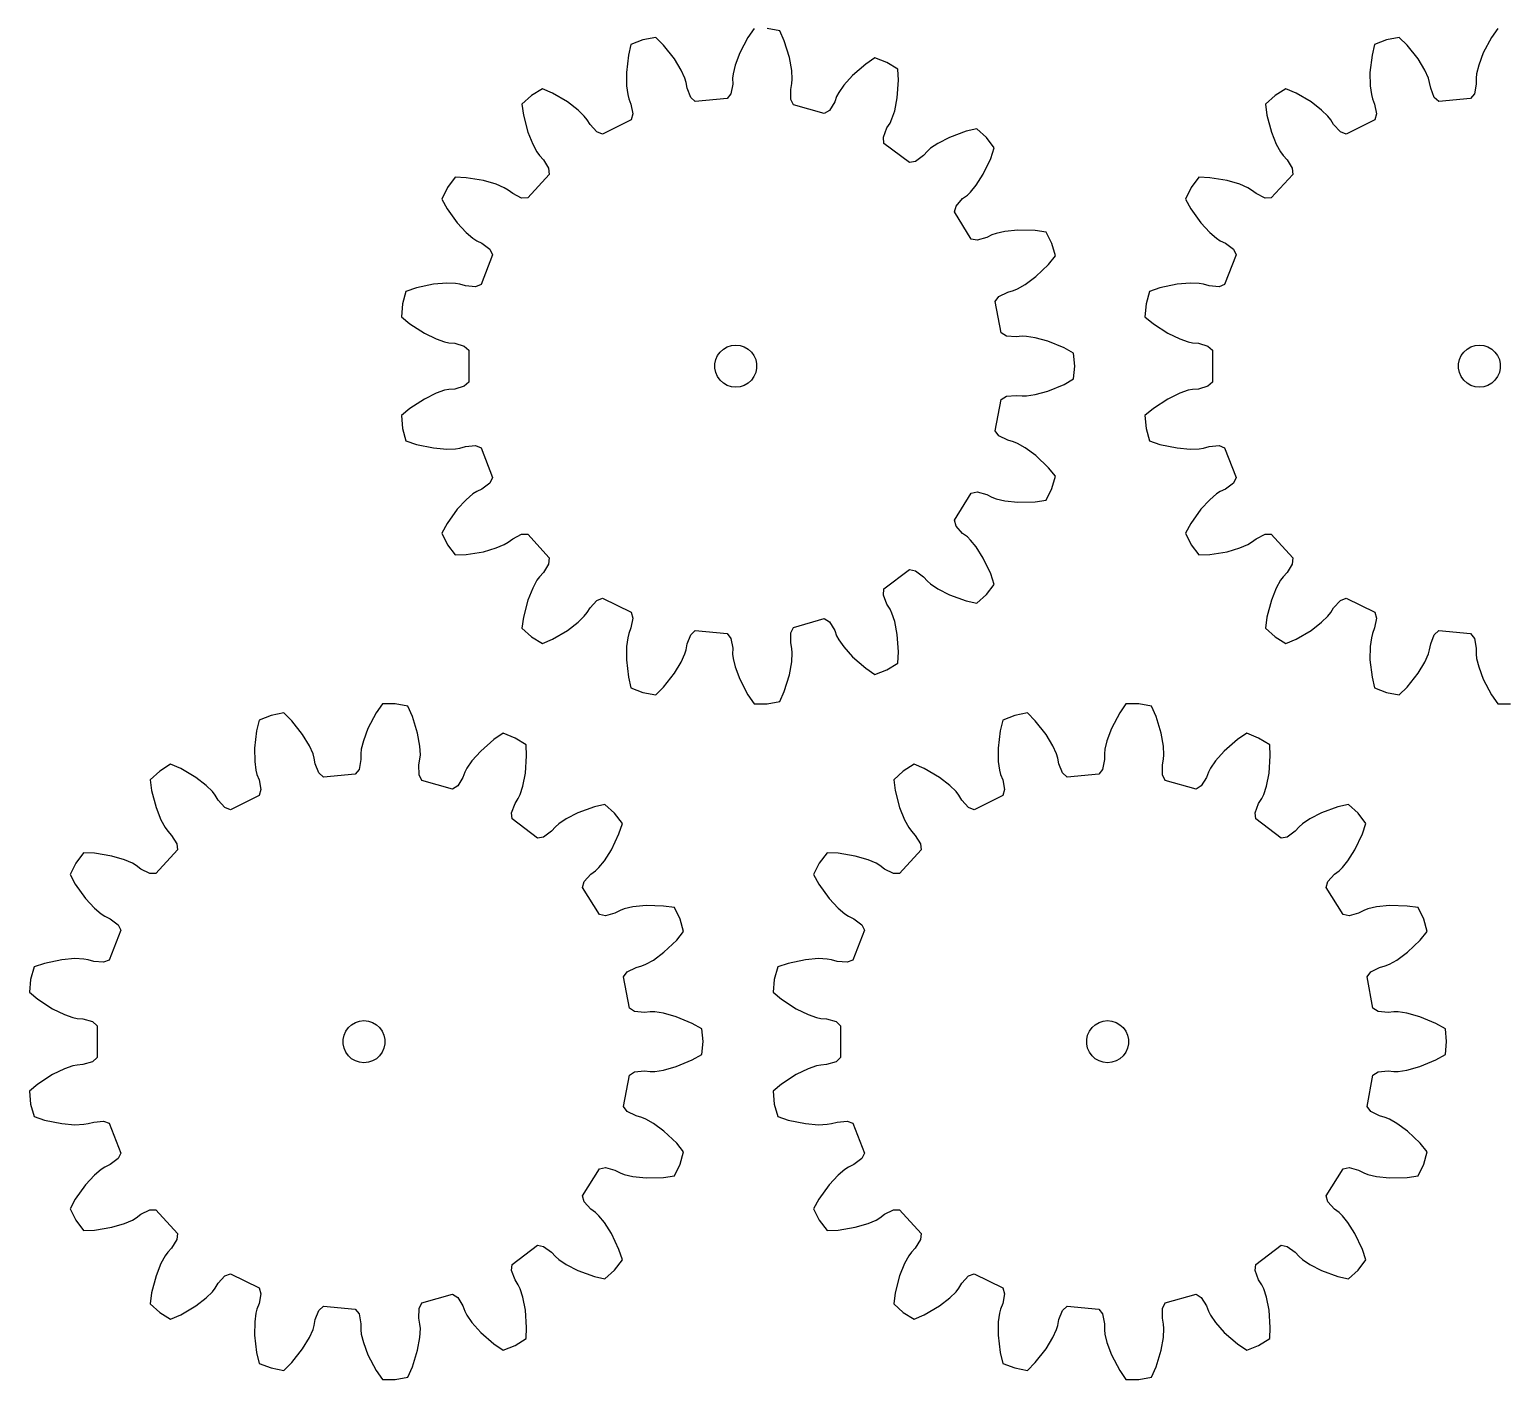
# Model space of a CAD drawing. Extents: x 0 to 207, y 0 to 193.
# Drawn here: x 0 to 105.3, y 0 to 96.3 of the extents above; entities that cross this region are included whole.
import ezdxf

# ---------------------------------------------------------------- set-up
doc = ezdxf.new("R2010")
doc.units = 0

msp = doc.modelspace()

# ---------------------------------------------------------------- linework, layer by layer
for p, q in [((51.71, 96.35), (51.26, 95.71)), ((53.53, 96.18), (52.62, 96.35)), ((53.85, 95.47), (53.53, 96.18)), ((104.76, 96.35), (104.31, 95.71)), ((42.91, 95.2), (42.73, 94.44)), ((43.77, 95.53), (42.91, 95.2)), ((44.68, 95.7), (43.77, 95.53)), ((45.23, 95.15), (44.68, 95.7)), ((46.01, 94.17), (45.23, 95.15)), ((51.26, 95.71), (50.68, 94.6)), ((54.22, 94.27), (53.85, 95.47)), ((95.97, 95.2), (95.79, 94.44)), ((96.83, 95.53), (95.97, 95.2)), ((97.73, 95.7), (96.83, 95.53)), ((98.29, 95.15), (97.73, 95.7)), ((99.07, 94.17), (98.29, 95.15)), ((104.31, 95.71), (103.73, 94.6)), ((42.73, 94.44), (42.59, 93.2)), ((46.5, 93.37), (46.01, 94.17)), ((50.68, 94.6), (50.35, 93.72)), ((54.38, 93.35), (54.22, 94.27)), ((59.67, 93.81), (58.73, 92.99)), ((60.32, 94.25), (59.67, 93.81)), ((61.18, 93.92), (60.32, 94.25)), ((61.96, 93.44), (61.18, 93.92)), ((95.79, 94.44), (95.64, 93.2)), ((99.55, 93.37), (99.07, 94.17)), ((103.73, 94.6), (103.4, 93.72)), ((42.59, 93.2), (42.6, 92.26)), ((46.75, 92.79), (46.5, 93.37)), ((46.85, 92.49), (46.75, 92.79)), ((50.2, 93.11), (50.16, 92.8)), ((50.16, 92.8), (50.17, 92.38)), ((50.35, 93.72), (50.2, 93.11)), ((54.41, 92.72), (54.38, 93.35)), ((54.39, 92.41), (54.41, 92.72)), ((58.73, 92.99), (58.1, 92.29)), ((62, 92.65), (61.96, 93.44)), ((95.64, 93.2), (95.65, 92.26)), ((99.81, 92.79), (99.55, 93.37)), ((99.9, 92.49), (99.81, 92.79)), ((103.25, 93.11), (103.22, 92.8)), ((103.22, 92.8), (103.22, 92.38)), ((103.4, 93.72), (103.25, 93.11)), ((36.6, 92.05), (35.81, 91.57)), ((37.32, 91.74), (36.6, 92.05)), ((38.39, 91.11), (37.32, 91.74)), ((42.6, 92.26), (42.68, 91.63)), ((42.68, 91.63), (42.76, 91.33)), ((46.92, 92.08), (46.85, 92.49)), ((47.18, 91.42), (46.92, 92.08)), ((50.03, 91.69), (49.77, 91.34)), ((50.17, 92.38), (50.03, 91.69)), ((54.31, 92), (54.39, 92.41)), ((54.31, 91.29), (54.31, 92)), ((57.74, 91.78), (57.59, 91.5)), ((58.1, 92.29), (57.74, 91.78)), ((61.91, 91.4), (62, 92.65)), ((89.65, 92.05), (88.87, 91.57)), ((90.37, 91.74), (89.65, 92.05)), ((91.45, 91.11), (90.37, 91.74)), ((95.65, 92.26), (95.74, 91.63)), ((95.74, 91.63), (95.82, 91.33)), ((99.98, 92.08), (99.9, 92.49)), ((100.23, 91.42), (99.98, 92.08)), ((103.09, 91.69), (102.82, 91.34)), ((103.22, 92.38), (103.09, 91.69)), ((35.81, 91.57), (35.13, 90.95)), ((35.13, 90.95), (35.24, 90.17)), ((39.14, 90.53), (38.39, 91.11)), ((42.76, 91.33), (42.91, 90.94)), ((42.91, 90.94), (43.04, 90.25)), ((47.5, 91.13), (47.18, 91.42)), ((49.77, 91.34), (47.5, 91.13)), ((54.51, 90.9), (54.31, 91.29)), ((56.7, 90.27), (54.51, 90.9)), ((57.45, 91.11), (57.07, 90.5)), ((57.59, 91.5), (57.45, 91.11)), ((61.73, 90.48), (61.91, 91.4)), ((88.87, 91.57), (88.19, 90.95)), ((88.19, 90.95), (88.29, 90.17)), ((92.19, 90.53), (91.45, 91.11)), ((95.82, 91.33), (95.97, 90.94)), ((95.97, 90.94), (96.1, 90.25)), ((100.56, 91.13), (100.23, 91.42)), ((102.82, 91.34), (100.56, 91.13)), ((35.24, 90.17), (35.55, 88.96)), ((39.58, 90.09), (39.14, 90.53)), ((39.78, 89.84), (39.58, 90.09)), ((40, 89.49), (39.78, 89.84)), ((42.92, 89.82), (40.88, 88.81)), ((43.04, 90.25), (42.92, 89.82)), ((57.07, 90.5), (56.7, 90.27)), ((61.18, 89.25), (61.4, 89.6)), ((61.4, 89.6), (61.53, 89.89)), ((61.53, 89.89), (61.73, 90.48)), ((88.29, 90.17), (88.61, 88.96)), ((92.64, 90.09), (92.19, 90.53)), ((92.84, 89.84), (92.64, 90.09)), ((93.05, 89.49), (92.84, 89.84)), ((95.98, 89.82), (93.94, 88.81)), ((96.1, 90.25), (95.98, 89.82)), ((35.55, 88.96), (35.9, 88.09)), ((40.47, 88.97), (40, 89.49)), ((40.88, 88.81), (40.47, 88.97)), ((60.92, 88.59), (61.18, 89.25)), ((60.96, 88.15), (60.92, 88.59)), ((65.65, 88.58), (64.81, 88.15)), ((66.82, 89.01), (65.65, 88.58)), ((67.59, 89.18), (66.82, 89.01)), ((68.27, 88.56), (67.59, 89.18)), ((68.82, 87.83), (68.27, 88.56)), ((88.61, 88.96), (88.96, 88.09)), ((93.53, 88.97), (93.05, 89.49)), ((93.94, 88.81), (93.53, 88.97)), ((35.9, 88.09), (36.2, 87.54)), ((36.2, 87.54), (36.39, 87.28)), ((62.78, 86.78), (60.96, 88.15)), ((64.06, 87.59), (63.78, 87.28)), ((64.29, 87.8), (64.06, 87.59)), ((64.81, 88.15), (64.29, 87.8)), ((68.58, 87.08), (68.82, 87.83)), ((88.96, 88.09), (89.26, 87.54)), ((89.26, 87.54), (89.44, 87.28)), ((36.39, 87.28), (36.67, 86.98)), ((36.67, 86.98), (37.04, 86.38)), ((37.04, 86.38), (37.08, 85.94)), ((63.21, 86.86), (62.78, 86.78)), ((63.78, 87.28), (63.21, 86.86)), ((68.05, 85.95), (68.58, 87.08)), ((89.44, 87.28), (89.73, 86.98)), ((89.73, 86.98), (90.1, 86.38)), ((90.1, 86.38), (90.14, 85.94)), ((30.38, 85.73), (29.82, 85)), ((31.16, 85.7), (30.38, 85.73)), ((32.4, 85.5), (31.16, 85.7)), ((33.3, 85.23), (32.4, 85.5)), ((37.08, 85.94), (35.55, 84.26)), ((67.54, 85.16), (68.05, 85.95)), ((83.43, 85.73), (82.88, 85)), ((84.22, 85.7), (83.43, 85.73)), ((85.45, 85.5), (84.22, 85.7)), ((86.35, 85.23), (85.45, 85.5)), ((90.14, 85.94), (88.6, 84.26)), ((29.82, 85), (29.41, 84.18)), ((33.87, 84.98), (33.3, 85.23)), ((34.15, 84.82), (33.87, 84.98)), ((34.48, 84.57), (34.15, 84.82)), ((35.11, 84.25), (34.48, 84.57)), ((35.55, 84.26), (35.11, 84.25)), ((66.58, 84.21), (66.92, 84.46)), ((66.92, 84.46), (67.15, 84.67)), ((67.15, 84.67), (67.54, 85.16)), ((82.88, 85), (82.47, 84.18)), ((86.93, 84.98), (86.35, 85.23)), ((87.2, 84.82), (86.93, 84.98)), ((87.53, 84.57), (87.2, 84.82)), ((88.17, 84.25), (87.53, 84.57)), ((88.6, 84.26), (88.17, 84.25)), ((29.41, 84.18), (29.79, 83.49)), ((29.79, 83.49), (30.52, 82.48)), ((65.99, 83.26), (66.11, 83.68)), ((67.19, 81.32), (65.99, 83.26)), ((66.11, 83.68), (66.58, 84.21)), ((82.47, 84.18), (82.85, 83.49)), ((82.85, 83.49), (83.58, 82.48)), ((30.52, 82.48), (31.16, 81.79)), ((83.58, 82.48), (84.22, 81.79)), ((31.16, 81.79), (31.64, 81.38)), ((31.64, 81.38), (31.91, 81.21)), ((31.91, 81.21), (32.28, 81.03)), ((67.62, 81.24), (67.19, 81.32)), ((68.3, 81.43), (67.62, 81.24)), ((68.67, 81.62), (68.3, 81.43)), ((68.97, 81.73), (68.67, 81.62)), ((69.58, 81.87), (68.97, 81.73)), ((70.51, 81.97), (69.58, 81.87)), ((71.76, 81.94), (70.51, 81.97)), ((72.54, 81.83), (71.76, 81.94)), ((72.95, 81), (72.54, 81.83)), ((84.22, 81.79), (84.7, 81.38)), ((84.7, 81.38), (84.96, 81.21)), ((84.96, 81.21), (85.34, 81.03)), ((33.04, 80.21), (32.22, 78.08)), ((32.28, 81.03), (32.85, 80.6)), ((32.85, 80.6), (33.04, 80.21)), ((72.7, 79.51), (73.2, 80.12)), ((73.2, 80.12), (72.95, 81)), ((86.1, 80.21), (85.27, 78.08)), ((85.34, 81.03), (85.9, 80.6)), ((85.9, 80.6), (86.1, 80.21)), ((71.8, 78.65), (72.7, 79.51)), ((28.83, 78.1), (27.61, 77.85)), ((29.77, 78.18), (28.83, 78.1)), ((30.39, 78.16), (29.77, 78.18)), ((30.71, 78.11), (30.39, 78.16)), ((31.11, 77.99), (30.71, 78.11)), ((31.81, 77.92), (31.11, 77.99)), ((32.22, 78.08), (31.81, 77.92)), ((70.5, 77.78), (71.04, 78.09)), ((71.04, 78.09), (71.8, 78.65)), ((81.89, 78.1), (80.66, 77.85)), ((82.82, 78.18), (81.89, 78.1)), ((83.45, 78.16), (82.82, 78.18)), ((83.76, 78.11), (83.45, 78.16)), ((84.16, 77.99), (83.76, 78.11)), ((84.87, 77.92), (84.16, 77.99)), ((85.27, 78.08), (84.87, 77.92)), ((26.86, 77.59), (26.61, 76.71)), ((27.61, 77.85), (26.86, 77.59)), ((68.91, 76.88), (69.17, 77.24)), ((69.33, 74.65), (68.91, 76.88)), ((69.17, 77.24), (69.8, 77.55)), ((69.8, 77.55), (70.21, 77.66)), ((70.21, 77.66), (70.5, 77.78)), ((79.92, 77.59), (79.67, 76.71)), ((80.66, 77.85), (79.92, 77.59)), ((26.61, 76.71), (26.53, 75.79)), ((79.67, 76.71), (79.58, 75.79)), ((26.53, 75.79), (27.13, 75.29)), ((27.13, 75.29), (28.18, 74.61)), ((79.58, 75.79), (80.19, 75.29)), ((80.19, 75.29), (81.23, 74.61)), ((28.18, 74.61), (29.02, 74.2)), ((29.02, 74.2), (29.62, 73.99)), ((29.62, 73.99), (29.93, 73.93)), ((29.93, 73.93), (30.34, 73.9)), ((30.34, 73.9), (31.02, 73.7)), ((49.78, 73.64), (50.08, 73.73)), ((50.08, 73.73), (50.39, 73.77)), ((50.39, 73.77), (50.7, 73.73)), ((50.7, 73.73), (51, 73.64)), ((69.7, 74.41), (69.33, 74.65)), ((70.4, 74.35), (69.7, 74.41)), ((70.82, 74.39), (70.4, 74.35)), ((71.13, 74.38), (70.82, 74.39)), ((71.75, 74.29), (71.13, 74.38)), ((72.66, 74.04), (71.75, 74.29)), ((73.82, 73.57), (72.66, 74.04)), ((81.23, 74.61), (82.08, 74.2)), ((82.08, 74.2), (82.67, 73.99)), ((82.67, 73.99), (82.98, 73.93)), ((82.98, 73.93), (83.4, 73.9)), ((83.4, 73.9), (84.08, 73.7)), ((102.84, 73.64), (103.14, 73.73)), ((103.14, 73.73), (103.45, 73.77)), ((103.45, 73.77), (103.76, 73.73)), ((103.76, 73.73), (104.06, 73.64)), ((31.02, 73.7), (31.34, 73.4)), ((31.34, 73.4), (31.34, 71.13)), ((48.9, 72.42), (48.97, 72.73)), ((48.97, 72.73), (49.09, 73.02)), ((49.09, 73.02), (49.28, 73.27)), ((49.28, 73.27), (49.51, 73.48)), ((49.51, 73.48), (49.78, 73.64)), ((51, 73.64), (51.27, 73.48)), ((51.27, 73.48), (51.51, 73.27)), ((51.51, 73.27), (51.69, 73.02)), ((51.69, 73.02), (51.82, 72.73)), ((51.82, 72.73), (51.88, 72.42)), ((74.5, 73.18), (73.82, 73.57)), ((74.58, 72.27), (74.5, 73.18)), ((84.08, 73.7), (84.4, 73.4)), ((84.4, 73.4), (84.4, 71.13)), ((101.96, 72.42), (102.02, 72.73)), ((102.02, 72.73), (102.15, 73.02)), ((102.15, 73.02), (102.33, 73.27)), ((102.33, 73.27), (102.57, 73.48)), ((102.57, 73.48), (102.84, 73.64)), ((104.06, 73.64), (104.33, 73.48)), ((104.33, 73.48), (104.56, 73.27)), ((104.56, 73.27), (104.75, 73.02)), ((104.75, 73.02), (104.88, 72.73)), ((104.88, 72.73), (104.94, 72.42)), ((48.9, 72.11), (48.9, 72.42)), ((48.97, 71.8), (48.9, 72.11)), ((49.09, 71.52), (48.97, 71.8)), ((51.82, 71.8), (51.69, 71.52)), ((51.88, 72.11), (51.82, 71.8)), ((51.88, 72.42), (51.88, 72.11)), ((74.5, 71.35), (74.58, 72.27)), ((101.96, 72.11), (101.96, 72.42)), ((102.02, 71.8), (101.96, 72.11)), ((102.15, 71.52), (102.02, 71.8)), ((104.88, 71.8), (104.75, 71.52)), ((104.94, 72.11), (104.88, 71.8)), ((104.94, 72.42), (104.94, 72.11)), ((29.93, 70.6), (29.62, 70.54)), ((30.34, 70.63), (29.93, 70.6)), ((31.02, 70.83), (30.34, 70.63)), ((31.34, 71.13), (31.02, 70.83)), ((49.28, 71.26), (49.09, 71.52)), ((49.51, 71.05), (49.28, 71.26)), ((49.78, 70.89), (49.51, 71.05)), ((50.08, 70.8), (49.78, 70.89)), ((50.39, 70.77), (50.08, 70.8)), ((50.7, 70.8), (50.39, 70.77)), ((51, 70.89), (50.7, 70.8)), ((51.27, 71.05), (51, 70.89)), ((51.51, 71.26), (51.27, 71.05)), ((51.69, 71.52), (51.51, 71.26)), ((72.66, 70.49), (73.82, 70.96)), ((73.82, 70.96), (74.5, 71.35)), ((82.98, 70.6), (82.67, 70.54)), ((83.4, 70.63), (82.98, 70.6)), ((84.08, 70.83), (83.4, 70.63)), ((84.4, 71.13), (84.08, 70.83)), ((102.33, 71.26), (102.15, 71.52)), ((102.57, 71.05), (102.33, 71.26)), ((102.84, 70.89), (102.57, 71.05)), ((103.14, 70.8), (102.84, 70.89)), ((103.45, 70.77), (103.14, 70.8)), ((103.76, 70.8), (103.45, 70.77)), ((104.06, 70.89), (103.76, 70.8)), ((104.33, 71.05), (104.06, 70.89)), ((104.56, 71.26), (104.33, 71.05)), ((104.75, 71.52), (104.56, 71.26)), ((28.18, 69.92), (27.13, 69.24)), ((29.02, 70.33), (28.18, 69.92)), ((29.62, 70.54), (29.02, 70.33)), ((68.91, 67.65), (69.33, 69.88)), ((69.33, 69.88), (69.7, 70.12)), ((69.7, 70.12), (70.4, 70.18)), ((70.4, 70.18), (70.82, 70.14)), ((70.82, 70.14), (71.13, 70.15)), ((71.13, 70.15), (71.75, 70.24)), ((71.75, 70.24), (72.66, 70.49)), ((81.23, 69.92), (80.19, 69.24)), ((82.08, 70.33), (81.23, 69.92)), ((82.67, 70.54), (82.08, 70.33)), ((27.13, 69.24), (26.53, 68.74)), ((26.53, 68.74), (26.61, 67.82)), ((80.19, 69.24), (79.58, 68.74)), ((79.58, 68.74), (79.67, 67.82)), ((26.61, 67.82), (26.86, 66.94)), ((69.17, 67.29), (68.91, 67.65)), ((79.67, 67.82), (79.92, 66.94)), ((26.86, 66.94), (27.61, 66.68)), ((27.61, 66.68), (28.83, 66.43)), ((28.83, 66.43), (29.77, 66.35)), ((29.77, 66.35), (30.39, 66.37)), ((30.39, 66.37), (30.71, 66.42)), ((30.71, 66.42), (31.11, 66.54)), ((31.11, 66.54), (31.81, 66.61)), ((31.81, 66.61), (32.22, 66.45)), ((32.22, 66.45), (33.04, 64.32)), ((69.8, 66.98), (69.17, 67.29)), ((70.21, 66.87), (69.8, 66.98)), ((70.5, 66.75), (70.21, 66.87)), ((71.04, 66.44), (70.5, 66.75)), ((71.8, 65.88), (71.04, 66.44)), ((79.92, 66.94), (80.66, 66.68)), ((80.66, 66.68), (81.89, 66.43)), ((81.89, 66.43), (82.82, 66.35)), ((82.82, 66.35), (83.45, 66.37)), ((83.45, 66.37), (83.76, 66.42)), ((83.76, 66.42), (84.16, 66.54)), ((84.16, 66.54), (84.87, 66.61)), ((84.87, 66.61), (85.27, 66.45)), ((85.27, 66.45), (86.1, 64.32)), ((72.7, 65.02), (71.8, 65.88)), ((33.04, 64.32), (32.85, 63.93)), ((73.2, 64.41), (72.7, 65.02)), ((72.95, 63.53), (73.2, 64.41)), ((86.1, 64.32), (85.9, 63.93)), ((31.91, 63.32), (31.64, 63.15)), ((32.28, 63.5), (31.91, 63.32)), ((32.85, 63.93), (32.28, 63.5)), ((65.99, 61.27), (67.19, 63.21)), ((67.19, 63.21), (67.62, 63.29)), ((67.62, 63.29), (68.3, 63.1)), ((72.54, 62.7), (72.95, 63.53)), ((84.96, 63.32), (84.7, 63.15)), ((85.34, 63.5), (84.96, 63.32)), ((85.9, 63.93), (85.34, 63.5)), ((31.16, 62.74), (30.52, 62.06)), ((31.64, 63.15), (31.16, 62.74)), ((68.3, 63.1), (68.67, 62.91)), ((68.67, 62.91), (68.97, 62.8)), ((68.97, 62.8), (69.58, 62.66)), ((69.58, 62.66), (70.51, 62.56)), ((70.51, 62.56), (71.76, 62.59)), ((71.76, 62.59), (72.54, 62.7)), ((84.22, 62.74), (83.58, 62.06)), ((84.7, 63.15), (84.22, 62.74)), ((30.52, 62.06), (29.79, 61.04)), ((66.11, 60.85), (65.99, 61.27)), ((83.58, 62.06), (82.85, 61.04)), ((29.79, 61.04), (29.41, 60.35)), ((29.41, 60.35), (29.82, 59.53)), ((34.48, 59.96), (35.11, 60.28)), ((35.11, 60.28), (35.55, 60.27)), ((35.55, 60.27), (37.08, 58.59)), ((66.58, 60.32), (66.11, 60.85)), ((66.92, 60.08), (66.58, 60.32)), ((67.15, 59.86), (66.92, 60.08)), ((82.85, 61.04), (82.47, 60.35)), ((82.47, 60.35), (82.88, 59.53)), ((87.53, 59.96), (88.17, 60.28)), ((88.17, 60.28), (88.6, 60.27)), ((88.6, 60.27), (90.14, 58.59)), ((29.82, 59.53), (30.38, 58.8)), ((31.16, 58.83), (32.4, 59.03)), ((32.4, 59.03), (33.3, 59.3)), ((33.3, 59.3), (33.87, 59.55)), ((33.87, 59.55), (34.15, 59.71)), ((34.15, 59.71), (34.48, 59.96)), ((67.54, 59.37), (67.15, 59.86)), ((68.05, 58.58), (67.54, 59.37)), ((82.88, 59.53), (83.43, 58.8)), ((84.22, 58.83), (85.45, 59.03)), ((85.45, 59.03), (86.35, 59.3)), ((86.35, 59.3), (86.93, 59.55)), ((86.93, 59.55), (87.2, 59.71)), ((87.2, 59.71), (87.53, 59.96)), ((30.38, 58.8), (31.16, 58.83)), ((37.04, 58.15), (36.67, 57.55)), ((37.08, 58.59), (37.04, 58.15)), ((68.58, 57.45), (68.05, 58.58)), ((83.43, 58.8), (84.22, 58.83)), ((90.1, 58.15), (89.73, 57.55)), ((90.14, 58.59), (90.1, 58.15)), ((36.2, 56.99), (35.9, 56.44)), ((36.39, 57.25), (36.2, 56.99)), ((36.67, 57.55), (36.39, 57.25)), ((60.96, 56.38), (62.78, 57.75)), ((62.78, 57.75), (63.21, 57.67)), ((63.21, 57.67), (63.78, 57.25)), ((63.78, 57.25), (64.06, 56.94)), ((64.06, 56.94), (64.29, 56.73)), ((68.82, 56.7), (68.58, 57.45)), ((89.26, 56.99), (88.96, 56.44)), ((89.44, 57.25), (89.26, 56.99)), ((89.73, 57.55), (89.44, 57.25)), ((35.9, 56.44), (35.55, 55.57)), ((60.92, 55.94), (60.96, 56.38)), ((61.18, 55.28), (60.92, 55.94)), ((64.29, 56.73), (64.81, 56.38)), ((64.81, 56.38), (65.65, 55.95)), ((65.65, 55.95), (66.82, 55.52)), ((67.59, 55.35), (68.27, 55.97)), ((68.27, 55.97), (68.82, 56.7)), ((88.96, 56.44), (88.61, 55.57)), ((35.55, 55.57), (35.24, 54.36)), ((39.78, 54.69), (40, 55.04)), ((40, 55.04), (40.47, 55.56)), ((40.47, 55.56), (40.88, 55.72)), ((40.88, 55.72), (42.92, 54.71)), ((61.4, 54.93), (61.18, 55.28)), ((61.53, 54.64), (61.4, 54.93)), ((66.82, 55.52), (67.59, 55.35)), ((88.61, 55.57), (88.29, 54.36)), ((92.84, 54.69), (93.05, 55.04)), ((93.05, 55.04), (93.53, 55.56)), ((93.53, 55.56), (93.94, 55.72)), ((93.94, 55.72), (95.98, 54.71)), ((35.24, 54.36), (35.13, 53.58)), ((38.39, 53.42), (39.14, 54)), ((39.14, 54), (39.58, 54.44)), ((39.58, 54.44), (39.78, 54.69)), ((43.04, 54.28), (42.91, 53.59)), ((42.92, 54.71), (43.04, 54.28)), ((54.51, 53.63), (56.7, 54.26)), ((56.7, 54.26), (57.07, 54.03)), ((57.07, 54.03), (57.45, 53.42)), ((61.73, 54.05), (61.53, 54.64)), ((61.91, 53.13), (61.73, 54.05)), ((88.29, 54.36), (88.19, 53.58)), ((91.45, 53.42), (92.19, 54)), ((92.19, 54), (92.64, 54.44)), ((92.64, 54.44), (92.84, 54.69)), ((96.1, 54.28), (95.97, 53.59)), ((95.98, 54.71), (96.1, 54.28)), ((35.13, 53.58), (35.81, 52.96)), ((35.81, 52.96), (36.6, 52.48)), ((36.6, 52.48), (37.32, 52.79)), ((37.32, 52.79), (38.39, 53.42)), ((42.68, 52.9), (42.6, 52.27)), ((42.76, 53.2), (42.68, 52.9)), ((42.91, 53.59), (42.76, 53.2)), ((46.92, 52.45), (47.18, 53.11)), ((47.18, 53.11), (47.5, 53.4)), ((47.5, 53.4), (49.77, 53.19)), ((49.77, 53.19), (50.03, 52.84)), ((50.03, 52.84), (50.17, 52.15)), ((54.31, 53.24), (54.51, 53.63)), ((54.31, 52.53), (54.31, 53.24)), ((57.45, 53.42), (57.59, 53.03)), ((57.59, 53.03), (57.74, 52.75)), ((57.74, 52.75), (58.1, 52.24)), ((62, 51.88), (61.91, 53.13)), ((88.19, 53.58), (88.87, 52.96)), ((88.87, 52.96), (89.65, 52.48)), ((89.65, 52.48), (90.37, 52.79)), ((90.37, 52.79), (91.45, 53.42)), ((95.74, 52.9), (95.65, 52.27)), ((95.82, 53.2), (95.74, 52.9)), ((95.97, 53.59), (95.82, 53.2)), ((99.98, 52.45), (100.23, 53.11)), ((100.23, 53.11), (100.56, 53.4)), ((100.56, 53.4), (102.82, 53.19)), ((102.82, 53.19), (103.09, 52.84)), ((103.09, 52.84), (103.22, 52.15)), ((42.6, 52.27), (42.59, 51.33)), ((46.5, 51.16), (46.75, 51.74)), ((46.75, 51.74), (46.85, 52.04)), ((46.85, 52.04), (46.92, 52.45)), ((50.17, 52.15), (50.16, 51.73)), ((50.16, 51.73), (50.2, 51.42)), ((54.39, 52.12), (54.31, 52.53)), ((54.38, 51.18), (54.41, 51.81)), ((54.41, 51.81), (54.39, 52.12)), ((58.1, 52.24), (58.73, 51.54)), ((61.96, 51.09), (62, 51.88)), ((95.65, 52.27), (95.64, 51.33)), ((99.55, 51.16), (99.81, 51.74)), ((99.81, 51.74), (99.9, 52.04)), ((99.9, 52.04), (99.98, 52.45)), ((103.22, 52.15), (103.22, 51.73)), ((103.22, 51.73), (103.25, 51.42)), ((42.59, 51.33), (42.73, 50.09)), ((46.01, 50.36), (46.5, 51.16)), ((50.2, 51.42), (50.35, 50.81)), ((50.35, 50.81), (50.68, 49.93)), ((54.22, 50.26), (54.38, 51.18)), ((58.73, 51.54), (59.67, 50.72)), ((59.67, 50.72), (60.32, 50.28)), ((60.32, 50.28), (61.18, 50.61)), ((61.18, 50.61), (61.96, 51.09)), ((95.64, 51.33), (95.79, 50.09)), ((99.07, 50.36), (99.55, 51.16)), ((103.25, 51.42), (103.4, 50.81)), ((103.4, 50.81), (103.73, 49.93)), ((42.73, 50.09), (42.91, 49.33)), ((45.23, 49.38), (46.01, 50.36)), ((50.68, 49.93), (51.26, 48.82)), ((53.85, 49.06), (54.22, 50.26)), ((95.79, 50.09), (95.97, 49.33)), ((98.29, 49.38), (99.07, 50.36)), ((103.73, 49.93), (104.31, 48.82)), ((42.91, 49.33), (43.77, 49)), ((43.77, 49), (44.68, 48.83)), ((44.68, 48.83), (45.23, 49.38)), ((51.26, 48.82), (51.71, 48.18)), ((53.53, 48.35), (53.85, 49.06)), ((95.97, 49.33), (96.83, 49)), ((96.83, 49), (97.73, 48.83)), ((97.73, 48.83), (98.29, 49.38)), ((104.31, 48.82), (104.76, 48.18)), ((18.15, 47.53), (17.24, 47.36)), ((18.71, 46.97), (18.15, 47.53)), ((24.73, 47.53), (24.15, 46.42)), ((25.18, 48.18), (24.73, 47.53)), ((26.1, 48.18), (25.18, 48.18)), ((27, 48.01), (26.1, 48.18)), ((27.32, 47.29), (27, 48.01)), ((51.71, 48.18), (52.62, 48.18)), ((52.62, 48.18), (53.53, 48.35)), ((71.2, 47.53), (70.3, 47.36)), ((71.76, 46.97), (71.2, 47.53)), ((77.79, 47.53), (77.2, 46.42)), ((78.23, 48.18), (77.79, 47.53)), ((79.15, 48.18), (78.23, 48.18)), ((80.06, 48.01), (79.15, 48.18)), ((80.38, 47.29), (80.06, 48.01)), ((104.76, 48.18), (105.68, 48.18)), ((16.39, 47.02), (16.2, 46.26)), ((17.24, 47.36), (16.39, 47.02)), ((19.48, 45.99), (18.71, 46.97)), ((24.15, 46.42), (23.82, 45.55)), ((27.69, 46.1), (27.32, 47.29)), ((69.44, 47.02), (69.26, 46.26)), ((70.3, 47.36), (69.44, 47.02)), ((72.54, 45.99), (71.76, 46.97)), ((77.2, 46.42), (76.87, 45.55)), ((80.75, 46.1), (80.38, 47.29)), ((16.2, 46.26), (16.06, 45.02)), ((19.97, 45.19), (19.48, 45.99)), ((23.82, 45.55), (23.67, 44.94)), ((27.85, 45.17), (27.69, 46.1)), ((33.14, 45.64), (32.2, 44.81)), ((33.79, 46.08), (33.14, 45.64)), ((34.65, 45.74), (33.79, 46.08)), ((35.43, 45.26), (34.65, 45.74)), ((69.26, 46.26), (69.12, 45.02)), ((73.02, 45.19), (72.54, 45.99)), ((76.87, 45.55), (76.73, 44.94)), ((80.91, 45.17), (80.75, 46.1)), ((86.2, 45.64), (85.25, 44.81)), ((86.85, 46.08), (86.2, 45.64)), ((87.7, 45.74), (86.85, 46.08)), ((88.49, 45.26), (87.7, 45.74)), ((16.06, 45.02), (16.07, 44.08)), ((20.23, 44.62), (19.97, 45.19)), ((20.32, 44.31), (20.23, 44.62)), ((20.39, 43.9), (20.32, 44.31)), ((23.67, 44.94), (23.63, 44.62)), ((23.63, 44.62), (23.64, 44.21)), ((27.89, 44.55), (27.85, 45.17)), ((27.86, 44.23), (27.89, 44.55)), ((32.2, 44.81), (31.57, 44.11)), ((35.38, 43.23), (35.47, 44.48)), ((35.47, 44.48), (35.43, 45.26)), ((69.12, 45.02), (69.12, 44.08)), ((73.28, 44.62), (73.02, 45.19)), ((73.37, 44.31), (73.28, 44.62)), ((73.45, 43.9), (73.37, 44.31)), ((76.73, 44.94), (76.69, 44.62)), ((76.69, 44.62), (76.69, 44.21)), ((80.94, 44.55), (80.91, 45.17)), ((80.92, 44.23), (80.94, 44.55)), ((85.25, 44.81), (84.63, 44.11)), ((88.44, 43.23), (88.53, 44.48)), ((88.53, 44.48), (88.49, 45.26)), ((9.29, 43.39), (8.61, 42.77)), ((10.07, 43.88), (9.29, 43.39)), ((10.79, 43.56), (10.07, 43.88)), ((11.86, 42.93), (10.79, 43.56)), ((16.07, 44.08), (16.15, 43.46)), ((16.15, 43.46), (16.23, 43.15)), ((20.65, 43.25), (20.39, 43.9)), ((20.97, 42.95), (20.65, 43.25)), ((23.51, 43.51), (23.24, 43.16)), ((23.64, 44.21), (23.51, 43.51)), ((27.78, 43.82), (27.86, 44.23)), ((27.79, 43.11), (27.78, 43.82)), ((31.07, 43.32), (30.92, 42.93)), ((31.21, 43.6), (31.07, 43.32)), ((31.57, 44.11), (31.21, 43.6)), ((35.2, 42.31), (35.38, 43.23)), ((62.34, 43.39), (61.66, 42.77)), ((63.12, 43.88), (62.34, 43.39)), ((63.84, 43.56), (63.12, 43.88)), ((64.92, 42.93), (63.84, 43.56)), ((69.12, 44.08), (69.21, 43.46)), ((69.21, 43.46), (69.29, 43.15)), ((73.7, 43.25), (73.45, 43.9)), ((74.03, 42.95), (73.7, 43.25)), ((76.56, 43.51), (76.3, 43.16)), ((76.69, 44.21), (76.56, 43.51)), ((80.84, 43.82), (80.92, 44.23)), ((80.84, 43.11), (80.84, 43.82)), ((84.12, 43.32), (83.98, 42.93)), ((84.27, 43.6), (84.12, 43.32)), ((84.63, 44.11), (84.27, 43.6)), ((88.26, 42.31), (88.44, 43.23)), ((8.61, 42.77), (8.71, 42)), ((12.61, 42.36), (11.86, 42.93)), ((13.06, 41.92), (12.61, 42.36)), ((16.23, 43.15), (16.39, 42.76)), ((16.39, 42.76), (16.51, 42.07)), ((23.24, 43.16), (20.97, 42.95)), ((27.98, 42.72), (27.79, 43.11)), ((30.17, 42.1), (27.98, 42.72)), ((30.55, 42.33), (30.17, 42.1)), ((30.92, 42.93), (30.55, 42.33)), ((35, 41.71), (35.2, 42.31)), ((61.66, 42.77), (61.77, 42)), ((65.66, 42.36), (64.92, 42.93)), ((66.11, 41.92), (65.66, 42.36)), ((69.29, 43.15), (69.44, 42.76)), ((69.44, 42.76), (69.57, 42.07)), ((76.3, 43.16), (74.03, 42.95)), ((81.04, 42.72), (80.84, 43.11)), ((83.23, 42.1), (81.04, 42.72)), ((83.6, 42.33), (83.23, 42.1)), ((83.98, 42.93), (83.6, 42.33)), ((88.06, 41.71), (88.26, 42.31)), ((8.71, 42), (9.03, 40.79)), ((13.25, 41.67), (13.06, 41.92)), ((13.47, 41.31), (13.25, 41.67)), ((13.94, 40.79), (13.47, 41.31)), ((16.39, 41.65), (14.35, 40.63)), ((16.51, 42.07), (16.39, 41.65)), ((34.39, 40.41), (34.65, 41.07)), ((34.65, 41.07), (34.87, 41.42)), ((34.87, 41.42), (35, 41.71)), ((61.77, 42), (62.08, 40.79)), ((66.31, 41.67), (66.11, 41.92)), ((66.52, 41.31), (66.31, 41.67)), ((67, 40.79), (66.52, 41.31)), ((69.45, 41.65), (67.41, 40.63)), ((69.57, 42.07), (69.45, 41.65)), ((87.45, 40.41), (87.7, 41.07)), ((87.7, 41.07), (87.93, 41.42)), ((87.93, 41.42), (88.06, 41.71)), ((9.03, 40.79), (9.37, 39.91)), ((14.35, 40.63), (13.94, 40.79)), ((34.44, 39.98), (34.39, 40.41)), ((39.12, 40.4), (38.29, 39.98)), ((40.3, 40.83), (39.12, 40.4)), ((41.06, 41.01), (40.3, 40.83)), ((41.74, 40.39), (41.06, 41.01)), ((42.3, 39.65), (41.74, 40.39)), ((62.08, 40.79), (62.43, 39.91)), ((67.41, 40.63), (67, 40.79)), ((87.49, 39.98), (87.45, 40.41)), ((92.18, 40.4), (91.34, 39.98)), ((93.35, 40.83), (92.18, 40.4)), ((94.12, 41.01), (93.35, 40.83)), ((94.8, 40.39), (94.12, 41.01)), ((95.35, 39.65), (94.8, 40.39)), ((9.37, 39.91), (9.68, 39.36)), ((9.68, 39.36), (9.86, 39.11)), ((9.86, 39.11), (10.14, 38.8)), ((36.25, 38.6), (34.44, 39.98)), ((37.25, 39.11), (36.68, 38.68)), ((37.53, 39.42), (37.25, 39.11)), ((37.77, 39.63), (37.53, 39.42)), ((38.29, 39.98), (37.77, 39.63)), ((42.05, 38.91), (42.3, 39.65)), ((62.43, 39.91), (62.73, 39.36)), ((62.73, 39.36), (62.92, 39.11)), ((62.92, 39.11), (63.2, 38.8)), ((89.31, 38.6), (87.49, 39.98)), ((90.31, 39.11), (89.74, 38.68)), ((90.58, 39.42), (90.31, 39.11)), ((90.82, 39.63), (90.58, 39.42)), ((91.34, 39.98), (90.82, 39.63)), ((95.11, 38.91), (95.35, 39.65)), ((10.14, 38.8), (10.52, 38.2)), ((10.52, 38.2), (10.55, 37.76)), ((36.68, 38.68), (36.25, 38.6)), ((41.52, 37.78), (42.05, 38.91)), ((63.2, 38.8), (63.57, 38.2)), ((63.57, 38.2), (63.61, 37.76)), ((89.74, 38.68), (89.31, 38.6)), ((94.57, 37.78), (95.11, 38.91)), ((3.85, 37.56), (3.3, 36.82)), ((4.64, 37.53), (3.85, 37.56)), ((5.87, 37.32), (4.64, 37.53)), ((6.77, 37.06), (5.87, 37.32)), ((7.35, 36.81), (6.77, 37.06)), ((10.55, 37.76), (9.02, 36.08)), ((40.62, 36.5), (41.02, 36.98)), ((41.02, 36.98), (41.52, 37.78)), ((56.91, 37.56), (56.35, 36.82)), ((57.69, 37.53), (56.91, 37.56)), ((58.92, 37.32), (57.69, 37.53)), ((59.83, 37.06), (58.92, 37.32)), ((60.4, 36.81), (59.83, 37.06)), ((63.61, 37.76), (62.08, 36.08)), ((93.67, 36.5), (94.07, 36.98)), ((94.07, 36.98), (94.57, 37.78)), ((3.3, 36.82), (2.89, 36)), ((2.89, 36), (3.26, 35.31)), ((7.62, 36.65), (7.35, 36.81)), ((7.95, 36.39), (7.62, 36.65)), ((8.58, 36.08), (7.95, 36.39)), ((9.02, 36.08), (8.58, 36.08)), ((39.58, 35.51), (40.05, 36.03)), ((40.05, 36.03), (40.39, 36.28)), ((40.39, 36.28), (40.62, 36.5)), ((56.35, 36.82), (55.94, 36)), ((55.94, 36), (56.32, 35.31)), ((60.67, 36.65), (60.4, 36.81)), ((61, 36.39), (60.67, 36.65)), ((61.64, 36.08), (61, 36.39)), ((62.08, 36.08), (61.64, 36.08)), ((92.64, 35.51), (93.11, 36.03)), ((93.11, 36.03), (93.45, 36.28)), ((93.45, 36.28), (93.67, 36.5)), ((3.26, 35.31), (4, 34.3)), ((39.46, 35.08), (39.58, 35.51)), ((40.66, 33.15), (39.46, 35.08)), ((56.32, 35.31), (57.05, 34.3)), ((92.52, 35.08), (92.64, 35.51)), ((93.72, 33.15), (92.52, 35.08)), ((4, 34.3), (4.64, 33.61)), ((43.99, 33.79), (43.05, 33.7)), ((45.24, 33.76), (43.99, 33.79)), ((46.01, 33.65), (45.24, 33.76)), ((57.05, 34.3), (57.69, 33.61)), ((97.04, 33.79), (96.11, 33.7)), ((98.29, 33.76), (97.04, 33.79)), ((99.07, 33.65), (98.29, 33.76)), ((4.64, 33.61), (5.12, 33.21)), ((5.12, 33.21), (5.38, 33.03)), ((5.38, 33.03), (5.76, 32.85)), ((5.76, 32.85), (6.32, 32.42)), ((41.09, 33.07), (40.66, 33.15)), ((41.77, 33.26), (41.09, 33.07)), ((42.14, 33.45), (41.77, 33.26)), ((42.44, 33.56), (42.14, 33.45)), ((43.05, 33.7), (42.44, 33.56)), ((46.42, 32.83), (46.01, 33.65)), ((46.67, 31.94), (46.42, 32.83)), ((57.69, 33.61), (58.17, 33.21)), ((58.17, 33.21), (58.44, 33.03)), ((58.44, 33.03), (58.81, 32.85)), ((58.81, 32.85), (59.38, 32.42)), ((94.15, 33.07), (93.72, 33.15)), ((94.83, 33.26), (94.15, 33.07)), ((95.2, 33.45), (94.83, 33.26)), ((95.5, 33.56), (95.2, 33.45)), ((96.11, 33.7), (95.5, 33.56)), ((99.48, 32.83), (99.07, 33.65)), ((99.73, 31.94), (99.48, 32.83)), ((6.51, 32.03), (5.69, 29.91)), ((6.32, 32.42), (6.51, 32.03)), ((46.18, 31.34), (46.67, 31.94)), ((59.57, 32.03), (58.75, 29.91)), ((59.38, 32.42), (59.57, 32.03)), ((99.23, 31.34), (99.73, 31.94)), ((45.27, 30.47), (46.18, 31.34)), ((98.33, 30.47), (99.23, 31.34)), ((1.08, 29.67), (0.34, 29.42)), ((2.3, 29.93), (1.08, 29.67)), ((3.24, 30.01), (2.3, 29.93)), ((3.87, 29.98), (3.24, 30.01)), ((4.18, 29.93), (3.87, 29.98)), ((4.58, 29.81), (4.18, 29.93)), ((5.28, 29.75), (4.58, 29.81)), ((5.69, 29.91), (5.28, 29.75)), ((43.68, 29.49), (43.97, 29.61)), ((43.97, 29.61), (44.52, 29.91)), ((44.52, 29.91), (45.27, 30.47)), ((54.14, 29.67), (53.39, 29.42)), ((55.36, 29.93), (54.14, 29.67)), ((56.29, 30.01), (55.36, 29.93)), ((56.92, 29.98), (56.29, 30.01)), ((57.23, 29.93), (56.92, 29.98)), ((57.63, 29.81), (57.23, 29.93)), ((58.34, 29.75), (57.63, 29.81)), ((58.75, 29.91), (58.34, 29.75)), ((96.73, 29.49), (97.03, 29.61)), ((97.03, 29.61), (97.57, 29.91)), ((97.57, 29.91), (98.33, 30.47)), ((0.08, 28.53), (0, 27.62)), ((0.34, 29.42), (0.08, 28.53)), ((42.38, 28.71), (42.64, 29.06)), ((42.8, 26.47), (42.38, 28.71)), ((42.64, 29.06), (43.28, 29.38)), ((43.28, 29.38), (43.68, 29.49)), ((53.14, 28.53), (53.06, 27.62)), ((53.39, 29.42), (53.14, 28.53)), ((95.44, 28.71), (95.7, 29.06)), ((95.85, 26.47), (95.44, 28.71)), ((95.7, 29.06), (96.33, 29.38)), ((96.33, 29.38), (96.73, 29.49)), ((0, 27.62), (0.6, 27.11)), ((53.06, 27.62), (53.66, 27.11)), ((0.6, 27.11), (1.65, 26.43)), ((1.65, 26.43), (2.49, 26.02)), ((43.17, 26.24), (42.8, 26.47)), ((53.66, 27.11), (54.71, 26.43)), ((54.71, 26.43), (55.55, 26.02)), ((96.23, 26.24), (95.85, 26.47)), ((2.49, 26.02), (3.09, 25.82)), ((3.09, 25.82), (3.4, 25.75)), ((3.4, 25.75), (3.81, 25.72)), ((3.81, 25.72), (4.49, 25.52)), ((4.49, 25.52), (4.82, 25.23)), ((22.75, 25.09), (22.98, 25.3)), ((22.98, 25.3), (23.25, 25.46)), ((23.25, 25.46), (23.55, 25.56)), ((23.55, 25.56), (23.86, 25.59)), ((23.86, 25.59), (24.18, 25.56)), ((24.18, 25.56), (24.47, 25.46)), ((24.47, 25.46), (24.75, 25.3)), ((24.75, 25.3), (24.98, 25.09)), ((43.87, 26.17), (43.17, 26.24)), ((44.29, 26.21), (43.87, 26.17)), ((44.61, 26.21), (44.29, 26.21)), ((45.23, 26.12), (44.61, 26.21)), ((46.13, 25.87), (45.23, 26.12)), ((47.29, 25.39), (46.13, 25.87)), ((47.97, 25), (47.29, 25.39)), ((55.55, 26.02), (56.14, 25.82)), ((56.14, 25.82), (56.45, 25.75)), ((56.45, 25.75), (56.87, 25.72)), ((56.87, 25.72), (57.55, 25.52)), ((57.55, 25.52), (57.87, 25.23)), ((75.81, 25.09), (76.04, 25.3)), ((76.04, 25.3), (76.31, 25.46)), ((76.31, 25.46), (76.61, 25.56)), ((76.61, 25.56), (76.92, 25.59)), ((76.92, 25.59), (77.23, 25.56)), ((77.23, 25.56), (77.53, 25.46)), ((77.53, 25.46), (77.8, 25.3)), ((77.8, 25.3), (78.04, 25.09)), ((96.93, 26.17), (96.23, 26.24)), ((97.35, 26.21), (96.93, 26.17)), ((97.66, 26.21), (97.35, 26.21)), ((98.28, 26.12), (97.66, 26.21)), ((99.19, 25.87), (98.28, 26.12)), ((100.34, 25.39), (99.19, 25.87)), ((101.03, 25), (100.34, 25.39)), ((4.82, 25.23), (4.82, 22.95)), ((22.37, 24.25), (22.44, 24.55)), ((22.37, 23.93), (22.37, 24.25)), ((22.44, 24.55), (22.57, 24.84)), ((22.57, 24.84), (22.75, 25.09)), ((24.98, 25.09), (25.16, 24.84)), ((25.16, 24.84), (25.29, 24.55)), ((25.29, 24.55), (25.36, 24.25)), ((25.36, 24.25), (25.36, 23.93)), ((48.06, 24.09), (47.97, 25)), ((57.87, 25.23), (57.87, 22.95)), ((75.43, 24.25), (75.49, 24.55)), ((75.43, 23.93), (75.43, 24.25)), ((75.49, 24.55), (75.62, 24.84)), ((75.62, 24.84), (75.81, 25.09)), ((78.04, 25.09), (78.22, 24.84)), ((78.22, 24.84), (78.35, 24.55)), ((78.35, 24.55), (78.41, 24.25)), ((78.41, 24.25), (78.41, 23.93)), ((101.11, 24.09), (101.03, 25)), ((22.44, 23.62), (22.37, 23.93)), ((22.57, 23.34), (22.44, 23.62)), ((22.75, 23.08), (22.57, 23.34)), ((25.16, 23.34), (24.98, 23.08)), ((25.29, 23.62), (25.16, 23.34)), ((25.36, 23.93), (25.29, 23.62)), ((47.29, 22.79), (47.97, 23.17)), ((47.97, 23.17), (48.06, 24.09)), ((75.49, 23.62), (75.43, 23.93)), ((75.62, 23.34), (75.49, 23.62)), ((75.81, 23.08), (75.62, 23.34)), ((78.22, 23.34), (78.04, 23.08)), ((78.35, 23.62), (78.22, 23.34)), ((78.41, 23.93), (78.35, 23.62)), ((100.34, 22.79), (101.03, 23.17)), ((101.03, 23.17), (101.11, 24.09)), ((2.49, 22.16), (1.65, 21.74)), ((3.09, 22.36), (2.49, 22.16)), ((3.4, 22.42), (3.09, 22.36)), ((3.81, 22.46), (3.4, 22.42)), ((4.49, 22.65), (3.81, 22.46)), ((4.82, 22.95), (4.49, 22.65)), ((22.98, 22.87), (22.75, 23.08)), ((23.25, 22.72), (22.98, 22.87)), ((23.55, 22.62), (23.25, 22.72)), ((23.86, 22.59), (23.55, 22.62)), ((24.18, 22.62), (23.86, 22.59)), ((24.47, 22.72), (24.18, 22.62)), ((24.75, 22.87), (24.47, 22.72)), ((24.98, 23.08), (24.75, 22.87)), ((45.23, 22.06), (46.13, 22.31)), ((46.13, 22.31), (47.29, 22.79)), ((55.55, 22.16), (54.71, 21.74)), ((56.14, 22.36), (55.55, 22.16)), ((56.45, 22.42), (56.14, 22.36)), ((56.87, 22.46), (56.45, 22.42)), ((57.55, 22.65), (56.87, 22.46)), ((57.87, 22.95), (57.55, 22.65)), ((76.04, 22.87), (75.81, 23.08)), ((76.31, 22.72), (76.04, 22.87)), ((76.61, 22.62), (76.31, 22.72)), ((76.92, 22.59), (76.61, 22.62)), ((77.23, 22.62), (76.92, 22.59)), ((77.53, 22.72), (77.23, 22.62)), ((77.8, 22.87), (77.53, 22.72)), ((78.04, 23.08), (77.8, 22.87)), ((98.28, 22.06), (99.19, 22.31)), ((99.19, 22.31), (100.34, 22.79)), ((0.6, 21.06), (0, 20.56)), ((1.65, 21.74), (0.6, 21.06)), ((42.38, 19.47), (42.8, 21.71)), ((42.8, 21.71), (43.17, 21.94)), ((43.17, 21.94), (43.87, 22.01)), ((43.87, 22.01), (44.29, 21.96)), ((44.29, 21.96), (44.61, 21.97)), ((44.61, 21.97), (45.23, 22.06)), ((53.66, 21.06), (53.06, 20.56)), ((54.71, 21.74), (53.66, 21.06)), ((95.44, 19.47), (95.85, 21.71)), ((95.85, 21.71), (96.23, 21.94)), ((96.23, 21.94), (96.93, 22.01)), ((96.93, 22.01), (97.35, 21.96)), ((97.35, 21.96), (97.66, 21.97)), ((97.66, 21.97), (98.28, 22.06)), ((0, 20.56), (0.08, 19.64)), ((53.06, 20.56), (53.14, 19.64)), ((0.08, 19.64), (0.34, 18.76)), ((42.64, 19.12), (42.38, 19.47)), ((43.28, 18.8), (42.64, 19.12)), ((53.14, 19.64), (53.39, 18.76)), ((95.7, 19.12), (95.44, 19.47)), ((96.33, 18.8), (95.7, 19.12)), ((0.34, 18.76), (1.08, 18.5)), ((1.08, 18.5), (2.3, 18.25)), ((2.3, 18.25), (3.24, 18.17)), ((3.24, 18.17), (3.87, 18.2)), ((3.87, 18.2), (4.18, 18.25)), ((4.18, 18.25), (4.58, 18.36)), ((4.58, 18.36), (5.28, 18.43)), ((5.28, 18.43), (5.69, 18.27)), ((5.69, 18.27), (6.51, 16.15)), ((43.68, 18.69), (43.28, 18.8)), ((43.97, 18.57), (43.68, 18.69)), ((44.52, 18.26), (43.97, 18.57)), ((45.27, 17.7), (44.52, 18.26)), ((53.39, 18.76), (54.14, 18.5)), ((54.14, 18.5), (55.36, 18.25)), ((55.36, 18.25), (56.29, 18.17)), ((56.29, 18.17), (56.92, 18.2)), ((56.92, 18.2), (57.23, 18.25)), ((57.23, 18.25), (57.63, 18.36)), ((57.63, 18.36), (58.34, 18.43)), ((58.34, 18.43), (58.75, 18.27)), ((58.75, 18.27), (59.57, 16.15)), ((96.73, 18.69), (96.33, 18.8)), ((97.03, 18.57), (96.73, 18.69)), ((97.57, 18.26), (97.03, 18.57)), ((98.33, 17.7), (97.57, 18.26)), ((46.18, 16.84), (45.27, 17.7)), ((99.23, 16.84), (98.33, 17.7)), ((6.51, 16.15), (6.32, 15.75)), ((46.67, 16.23), (46.18, 16.84)), ((46.42, 15.35), (46.67, 16.23)), ((59.57, 16.15), (59.38, 15.75)), ((99.73, 16.23), (99.23, 16.84)), ((99.48, 15.35), (99.73, 16.23)), ((5.12, 14.97), (4.64, 14.57)), ((5.38, 15.14), (5.12, 14.97)), ((5.76, 15.32), (5.38, 15.14)), ((6.32, 15.75), (5.76, 15.32)), ((39.46, 13.09), (40.66, 15.03)), ((40.66, 15.03), (41.09, 15.11)), ((41.09, 15.11), (41.77, 14.92)), ((41.77, 14.92), (42.14, 14.73)), ((46.01, 14.53), (46.42, 15.35)), ((58.17, 14.97), (57.69, 14.57)), ((58.44, 15.14), (58.17, 14.97)), ((58.81, 15.32), (58.44, 15.14)), ((59.38, 15.75), (58.81, 15.32)), ((92.52, 13.09), (93.72, 15.03)), ((93.72, 15.03), (94.15, 15.11)), ((94.15, 15.11), (94.83, 14.92)), ((94.83, 14.92), (95.2, 14.73)), ((99.07, 14.53), (99.48, 15.35)), ((4, 13.88), (3.26, 12.86)), ((4.64, 14.57), (4, 13.88)), ((42.14, 14.73), (42.44, 14.62)), ((42.44, 14.62), (43.05, 14.48)), ((43.05, 14.48), (43.99, 14.39)), ((43.99, 14.39), (45.24, 14.41)), ((45.24, 14.41), (46.01, 14.53)), ((57.05, 13.88), (56.32, 12.86)), ((57.69, 14.57), (57.05, 13.88)), ((95.2, 14.73), (95.5, 14.62)), ((95.5, 14.62), (96.11, 14.48)), ((96.11, 14.48), (97.04, 14.39)), ((97.04, 14.39), (98.29, 14.41)), ((98.29, 14.41), (99.07, 14.53)), ((3.26, 12.86), (2.89, 12.18)), ((39.58, 12.67), (39.46, 13.09)), ((40.05, 12.15), (39.58, 12.67)), ((56.32, 12.86), (55.94, 12.18)), ((92.64, 12.67), (92.52, 13.09)), ((93.11, 12.15), (92.64, 12.67)), ((2.89, 12.18), (3.3, 11.35)), ((7.62, 11.53), (7.95, 11.78)), ((7.95, 11.78), (8.58, 12.1)), ((8.58, 12.1), (9.02, 12.1)), ((9.02, 12.1), (10.55, 10.41)), ((40.39, 11.9), (40.05, 12.15)), ((40.62, 11.68), (40.39, 11.9)), ((41.02, 11.2), (40.62, 11.68)), ((55.94, 12.18), (56.35, 11.35)), ((60.67, 11.53), (61, 11.78)), ((61, 11.78), (61.64, 12.1)), ((61.64, 12.1), (62.08, 12.1)), ((62.08, 12.1), (63.61, 10.41)), ((93.45, 11.9), (93.11, 12.15)), ((93.67, 11.68), (93.45, 11.9)), ((94.07, 11.2), (93.67, 11.68)), ((3.3, 11.35), (3.85, 10.62)), ((3.85, 10.62), (4.64, 10.65)), ((4.64, 10.65), (5.87, 10.85)), ((5.87, 10.85), (6.77, 11.12)), ((6.77, 11.12), (7.35, 11.37)), ((7.35, 11.37), (7.62, 11.53)), ((41.52, 10.4), (41.02, 11.2)), ((56.35, 11.35), (56.91, 10.62)), ((56.91, 10.62), (57.69, 10.65)), ((57.69, 10.65), (58.92, 10.85)), ((58.92, 10.85), (59.83, 11.12)), ((59.83, 11.12), (60.4, 11.37)), ((60.4, 11.37), (60.67, 11.53)), ((94.57, 10.4), (94.07, 11.2)), ((10.52, 9.98), (10.14, 9.37)), ((10.55, 10.41), (10.52, 9.98)), ((34.44, 8.2), (36.25, 9.57)), ((36.25, 9.57), (36.68, 9.49)), ((36.68, 9.49), (37.25, 9.07)), ((42.05, 9.27), (41.52, 10.4)), ((63.57, 9.98), (63.2, 9.37)), ((63.61, 10.41), (63.57, 9.98)), ((87.49, 8.2), (89.31, 9.57)), ((89.31, 9.57), (89.74, 9.49)), ((89.74, 9.49), (90.31, 9.07)), ((95.11, 9.27), (94.57, 10.4)), ((9.68, 8.81), (9.37, 8.26)), ((9.86, 9.07), (9.68, 8.81)), ((10.14, 9.37), (9.86, 9.07)), ((37.25, 9.07), (37.53, 8.76)), ((37.53, 8.76), (37.77, 8.55)), ((37.77, 8.55), (38.29, 8.2)), ((41.74, 7.79), (42.3, 8.52)), ((42.3, 8.52), (42.05, 9.27)), ((62.73, 8.81), (62.43, 8.26)), ((62.92, 9.07), (62.73, 8.81)), ((63.2, 9.37), (62.92, 9.07)), ((90.31, 9.07), (90.58, 8.76)), ((90.58, 8.76), (90.82, 8.55)), ((90.82, 8.55), (91.34, 8.2)), ((94.8, 7.79), (95.35, 8.52)), ((95.35, 8.52), (95.11, 9.27)), ((9.03, 7.39), (8.71, 6.18)), ((9.37, 8.26), (9.03, 7.39)), ((13.47, 6.87), (13.94, 7.39)), ((13.94, 7.39), (14.35, 7.54)), ((14.35, 7.54), (16.39, 6.53)), ((34.39, 7.76), (34.44, 8.2)), ((34.65, 7.1), (34.39, 7.76)), ((38.29, 8.2), (39.12, 7.77)), ((39.12, 7.77), (40.3, 7.35)), ((41.06, 7.17), (41.74, 7.79)), ((62.08, 7.39), (61.77, 6.18)), ((62.43, 8.26), (62.08, 7.39)), ((66.52, 6.87), (67, 7.39)), ((67, 7.39), (67.41, 7.54)), ((67.41, 7.54), (69.45, 6.53)), ((87.45, 7.76), (87.49, 8.2)), ((87.7, 7.1), (87.45, 7.76)), ((91.34, 8.2), (92.18, 7.77)), ((92.18, 7.77), (93.35, 7.35)), ((94.12, 7.17), (94.8, 7.79)), ((13.06, 6.26), (13.25, 6.51)), ((13.25, 6.51), (13.47, 6.87)), ((16.39, 6.53), (16.51, 6.11)), ((34.87, 6.75), (34.65, 7.1)), ((35, 6.47), (34.87, 6.75)), ((35.2, 5.87), (35, 6.47)), ((40.3, 7.35), (41.06, 7.17)), ((66.11, 6.26), (66.31, 6.51)), ((66.31, 6.51), (66.52, 6.87)), ((69.45, 6.53), (69.57, 6.11)), ((87.93, 6.75), (87.7, 7.1)), ((88.06, 6.47), (87.93, 6.75)), ((88.26, 5.87), (88.06, 6.47)), ((93.35, 7.35), (94.12, 7.17)), ((8.71, 6.18), (8.61, 5.4)), ((8.61, 5.4), (9.29, 4.78)), ((11.86, 5.25), (12.61, 5.82)), ((12.61, 5.82), (13.06, 6.26)), ((16.39, 5.41), (16.23, 5.02)), ((16.51, 6.11), (16.39, 5.41)), ((27.79, 5.06), (27.98, 5.46)), ((27.98, 5.46), (30.17, 6.08)), ((30.17, 6.08), (30.55, 5.85)), ((30.55, 5.85), (30.92, 5.25)), ((35.38, 4.95), (35.2, 5.87)), ((61.77, 6.18), (61.66, 5.4)), ((61.66, 5.4), (62.34, 4.78)), ((64.92, 5.25), (65.66, 5.82)), ((65.66, 5.82), (66.11, 6.26)), ((69.44, 5.41), (69.29, 5.02)), ((69.57, 6.11), (69.44, 5.41)), ((80.84, 5.06), (81.04, 5.46)), ((81.04, 5.46), (83.23, 6.08)), ((83.23, 6.08), (83.6, 5.85)), ((83.6, 5.85), (83.98, 5.25)), ((88.44, 4.95), (88.26, 5.87)), ((9.29, 4.78), (10.07, 4.3)), ((10.07, 4.3), (10.79, 4.61)), ((10.79, 4.61), (11.86, 5.25)), ((16.15, 4.72), (16.07, 4.1)), ((16.23, 5.02), (16.15, 4.72)), ((20.32, 3.86), (20.39, 4.27)), ((20.39, 4.27), (20.65, 4.93)), ((20.65, 4.93), (20.97, 5.23)), ((20.97, 5.23), (23.24, 5.02)), ((23.24, 5.02), (23.51, 4.67)), ((23.51, 4.67), (23.64, 3.97)), ((27.78, 4.36), (27.79, 5.06)), ((27.86, 3.95), (27.78, 4.36)), ((30.92, 5.25), (31.07, 4.86)), ((31.07, 4.86), (31.21, 4.58)), ((31.21, 4.58), (31.57, 4.06)), ((35.47, 3.7), (35.38, 4.95)), ((62.34, 4.78), (63.12, 4.3)), ((63.12, 4.3), (63.84, 4.61)), ((63.84, 4.61), (64.92, 5.25)), ((69.21, 4.72), (69.12, 4.1)), ((69.29, 5.02), (69.21, 4.72)), ((73.37, 3.86), (73.45, 4.27)), ((73.45, 4.27), (73.7, 4.93)), ((73.7, 4.93), (74.03, 5.23)), ((74.03, 5.23), (76.3, 5.02)), ((76.3, 5.02), (76.56, 4.67)), ((76.56, 4.67), (76.69, 3.97)), ((80.84, 4.36), (80.84, 5.06)), ((80.92, 3.95), (80.84, 4.36)), ((83.98, 5.25), (84.12, 4.86)), ((84.12, 4.86), (84.27, 4.58)), ((84.27, 4.58), (84.63, 4.06)), ((88.53, 3.7), (88.44, 4.95)), ((16.07, 4.1), (16.06, 3.16)), ((19.97, 2.99), (20.23, 3.56)), ((20.23, 3.56), (20.32, 3.86)), ((23.64, 3.97), (23.63, 3.55)), ((23.63, 3.55), (23.67, 3.24)), ((23.67, 3.24), (23.82, 2.63)), ((27.85, 3), (27.89, 3.63)), ((27.89, 3.63), (27.86, 3.95)), ((31.57, 4.06), (32.2, 3.36)), ((32.2, 3.36), (33.14, 2.54)), ((35.43, 2.92), (35.47, 3.7)), ((69.12, 4.1), (69.12, 3.16)), ((73.02, 2.99), (73.28, 3.56)), ((73.28, 3.56), (73.37, 3.86)), ((76.69, 3.97), (76.69, 3.55)), ((76.69, 3.55), (76.73, 3.24)), ((76.73, 3.24), (76.87, 2.63)), ((80.91, 3), (80.94, 3.63)), ((80.94, 3.63), (80.92, 3.95)), ((84.63, 4.06), (85.25, 3.36)), ((85.25, 3.36), (86.2, 2.54)), ((88.49, 2.92), (88.53, 3.7)), ((16.06, 3.16), (16.2, 1.92)), ((18.71, 1.2), (19.48, 2.18)), ((19.48, 2.18), (19.97, 2.99)), ((23.82, 2.63), (24.15, 1.75)), ((27.69, 2.08), (27.85, 3)), ((33.14, 2.54), (33.79, 2.1)), ((33.79, 2.1), (34.65, 2.43)), ((34.65, 2.43), (35.43, 2.92)), ((69.12, 3.16), (69.26, 1.92)), ((71.76, 1.2), (72.54, 2.18)), ((72.54, 2.18), (73.02, 2.99)), ((76.87, 2.63), (77.2, 1.75)), ((80.75, 2.08), (80.91, 3)), ((86.2, 2.54), (86.85, 2.1)), ((86.85, 2.1), (87.7, 2.43)), ((87.7, 2.43), (88.49, 2.92)), ((16.2, 1.92), (16.39, 1.15)), ((16.39, 1.15), (17.24, 0.82)), ((18.15, 0.65), (18.71, 1.2)), ((24.15, 1.75), (24.73, 0.65)), ((27.32, 0.89), (27.69, 2.08)), ((69.26, 1.92), (69.44, 1.15)), ((69.44, 1.15), (70.3, 0.82)), ((71.2, 0.65), (71.76, 1.2)), ((77.2, 1.75), (77.79, 0.65)), ((80.38, 0.89), (80.75, 2.08)), ((17.24, 0.82), (18.15, 0.65)), ((24.73, 0.65), (25.18, 0)), ((25.18, 0), (26.1, 0)), ((26.1, 0), (27, 0.17)), ((27, 0.17), (27.32, 0.89)), ((70.3, 0.82), (71.2, 0.65)), ((77.79, 0.65), (78.23, 0)), ((78.23, 0), (79.15, 0)), ((79.15, 0), (80.06, 0.17)), ((80.06, 0.17), (80.38, 0.89))]:
    msp.add_line(p, q)

doc.saveas('drawing.dxf')
